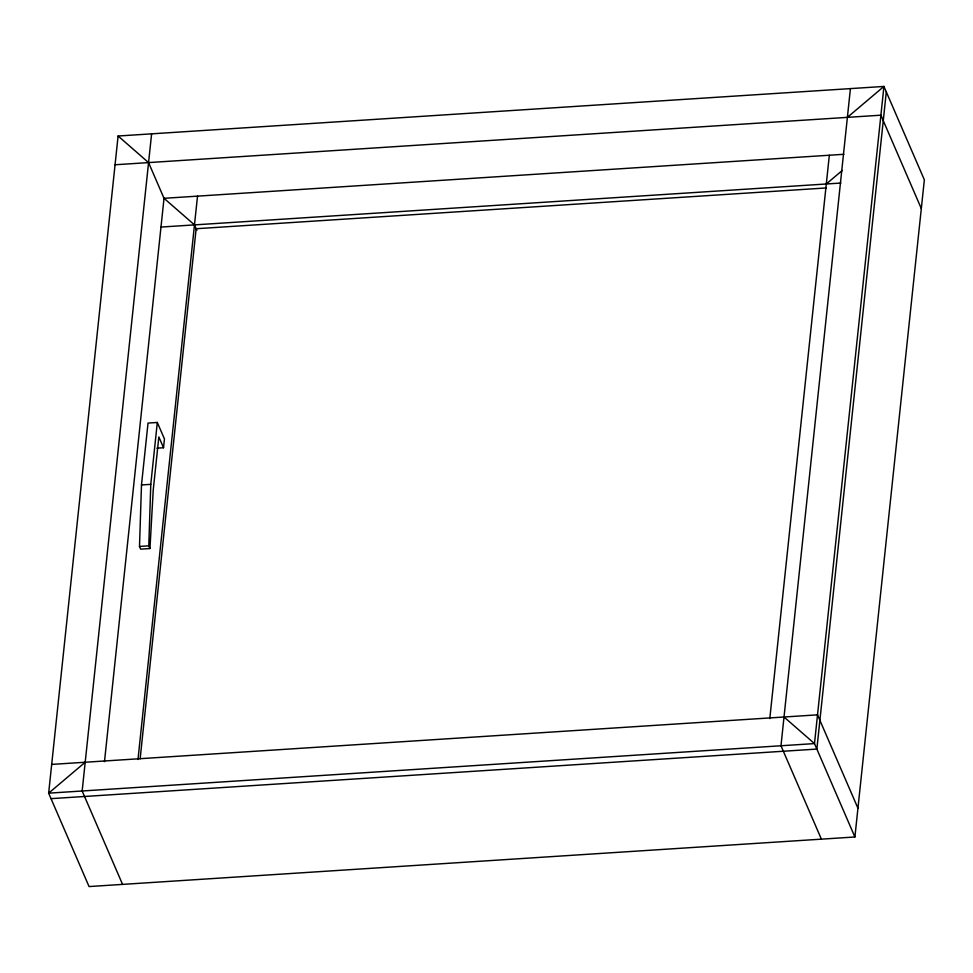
<?xml version="1.0" encoding="UTF-8"?>
<svg xmlns="http://www.w3.org/2000/svg" width="973" height="973" viewBox="0 0 973 973"><rect width="100%" height="100%" fill="white"/><g stroke="black" fill="none" stroke-linecap="round" stroke-linejoin="round"><path stroke-width="1.46" d="M163.525 447.738L158.842 436.926L153.235 490.039L149.951 548.541L140.671 549.149L139.504 546.449L141.486 484.955L148.03 423.06L157.31 422.464L164.449 438.945L163.525 447.738L156.884 448.164M149.951 548.541L148.784 545.841L150.779 484.359L157.31 422.464M118.098 136.013L48.65 793.165L89.066 886.561L854.902 836.987L924.35 179.835L883.934 86.439L118.098 136.013L148.565 162.588L164.255 198.845M151.606 133.848L82.158 790.988L122.574 884.396M104.488 761.652L164.023 198.31L843.907 154.293M137.984 759.487L197.519 196.132M140.136 758.806L196.145 228.728L826.442 187.935M769.801 718.585L829.337 155.23M850.426 88.604L780.978 745.756L821.394 839.152M886.306 91.924L816.858 749.076L51.022 798.651M85.198 762.248L48.65 793.165L814.486 743.591L854.902 836.987M847.386 117.356L883.934 86.439L814.486 743.591L784.019 717.004M826.296 183.982L842.29 170.457M115.057 164.765L880.893 115.191L921.309 208.587M160.983 227.062L840.867 183.046M141.486 484.955L150.779 484.359M139.504 546.449L148.784 545.841M51.691 764.413L817.527 714.839L857.943 808.235M164.023 198.31L194.491 224.885L196.862 230.382"/></g></svg>
